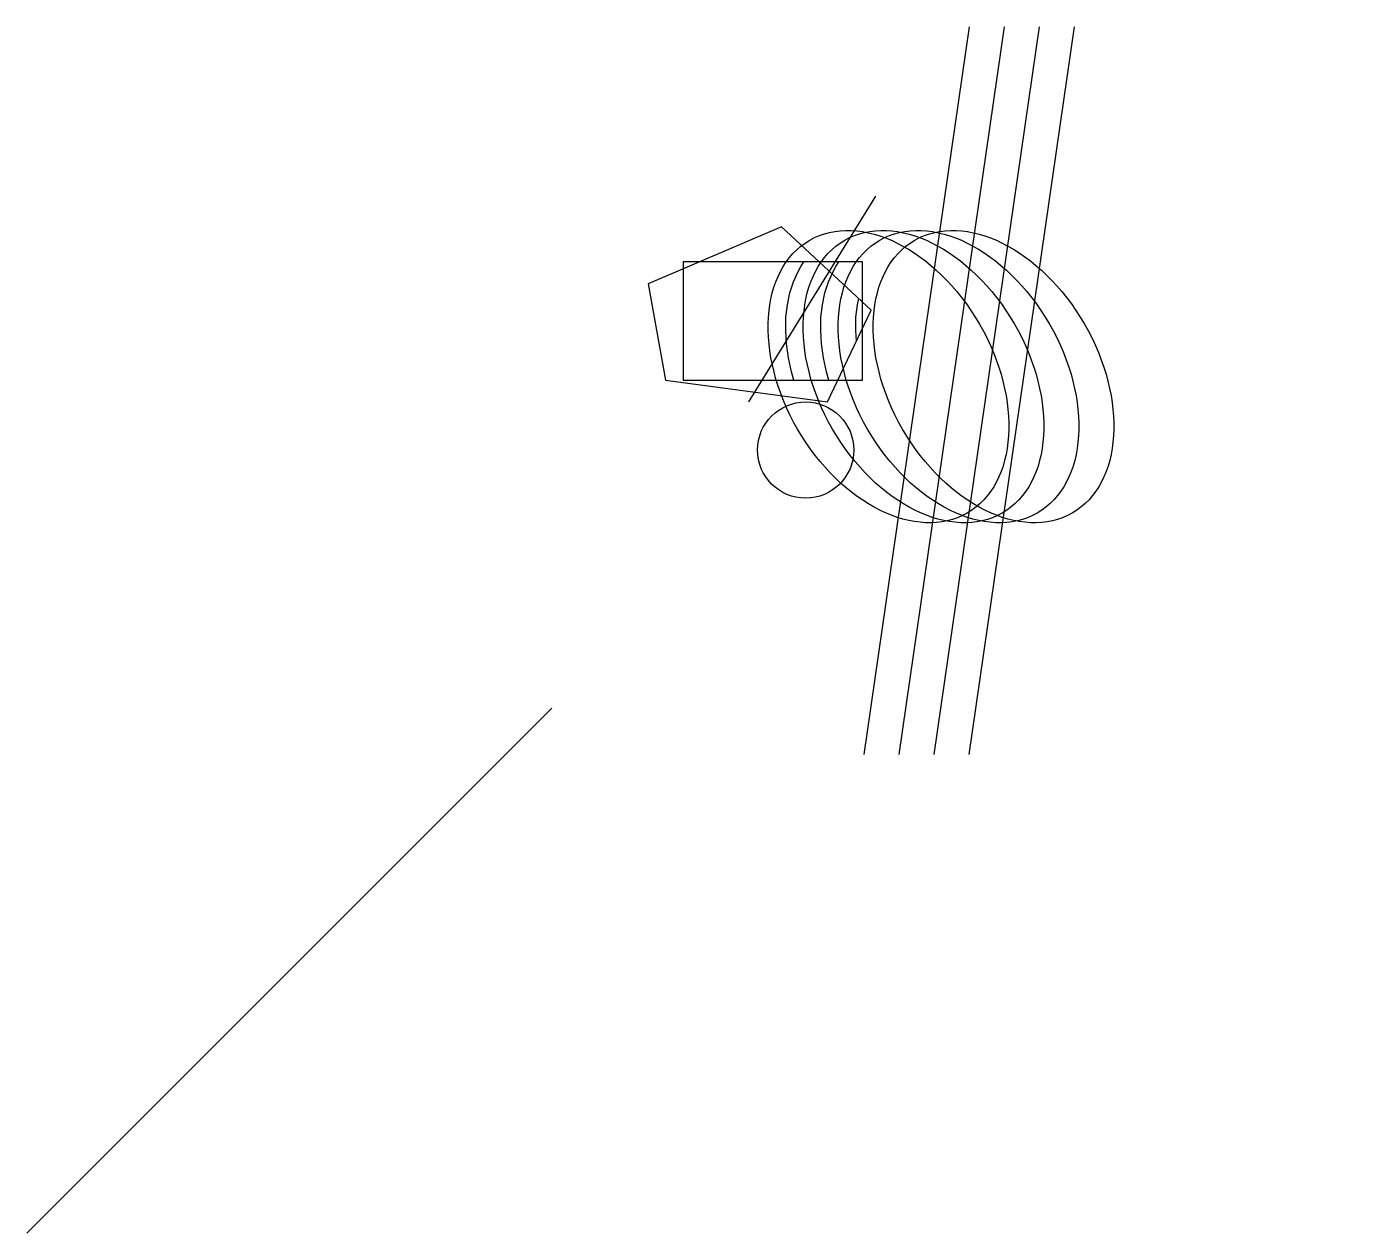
# Model space of a CAD drawing. Header units: metres. Extents: x -40 to 36.4, y -50 to 18.9.
import ezdxf
from ezdxf.xclip import XClip

# ---------------------------------------------------------------- set-up
doc = ezdxf.new("R2010")
doc.units = ezdxf.units.M
doc.header["$XCLIPFRAME"] = 2

# ---------------------------------------------------------------- blocks, each defined once
blk = doc.blocks.new('QA_CLIP_CONTENT')
blk.add_line((-5, -4), (8, 7))
blk.add_circle((1, 2), 3)

msp = doc.modelspace()

# ---------------------------------------------------------------- linework, layer by layer
for p, q in [((1.25, -2.5, 3.75), (8.5, 9.25, -4.125)), ((-10, -20, -30), (-40, -50, -60))]:
    msp.add_line(p, q)
msp.add_circle((4.5, -5.25, 6.125), 2.75)

# ---------------------------------------------------------------- block references
at = {"xscale": 2, "yscale": 3, "zscale": 4, "rotation": 30}
for p in [(10.5, -7.25, 3.125), (12.5, -7.25, 3.125), (14.5, -7.25, 3.125), (16.5, -7.25, 3.125)]:
    msp.add_blockref('QA_CLIP_CONTENT', p, dxfattribs=at)
ref = msp.add_blockref('QA_CLIP_CONTENT', (15.5, -7.25, 3.125), dxfattribs=dict(xscale=2, yscale=3, zscale=4, rotation=30))
XClip(ref).set_block_clipping_path([(-6.727241336, 4.8987174742), (-3.0343738434, 2.9962068893), (-0.6393420887, 4.0950846793), (-1.6710321859, 6.3204582353), (-5.7852540378, 6.6530973812)])
ref = msp.add_blockref('QA_CLIP_CONTENT', (17.5, -7.25, 3.125), dxfattribs=dict(xscale=2, yscale=3, zscale=4, rotation=30))
XClip(ref).set_block_clipping_path([(-7.5932667397, 5.2320508076), (-3.9003992472, 3.3295402227), (-1.5053674925, 4.4284180126), (-2.5370575897, 6.6537915686), (-6.6512794416, 6.9864307145)])
ref = msp.add_blockref('QA_CLIP_CONTENT', (11.5, -7.25, 3.125), dxfattribs=dict(xscale=2, yscale=3, zscale=4, rotation=30))
XClip(ref).set_block_clipping_path([(-4.5621778265, 4.0653841409), (-0.1237976321, 2.3570508076), (1.5637023679, 4.3056079661), (-2.8746778265, 6.0139412994)])
ref = msp.add_blockref('QA_CLIP_CONTENT', (13.5, -7.25, 3.125), dxfattribs=dict(xscale=2, yscale=3, zscale=4, rotation=30))
XClip(ref).set_block_clipping_path([(-5.4282032303, 4.3987174742), (-0.9898230359, 2.6903841409), (0.6976769641, 4.6389412994), (-3.7407032303, 6.3472746328)])

doc.saveas('drawing.dxf')
